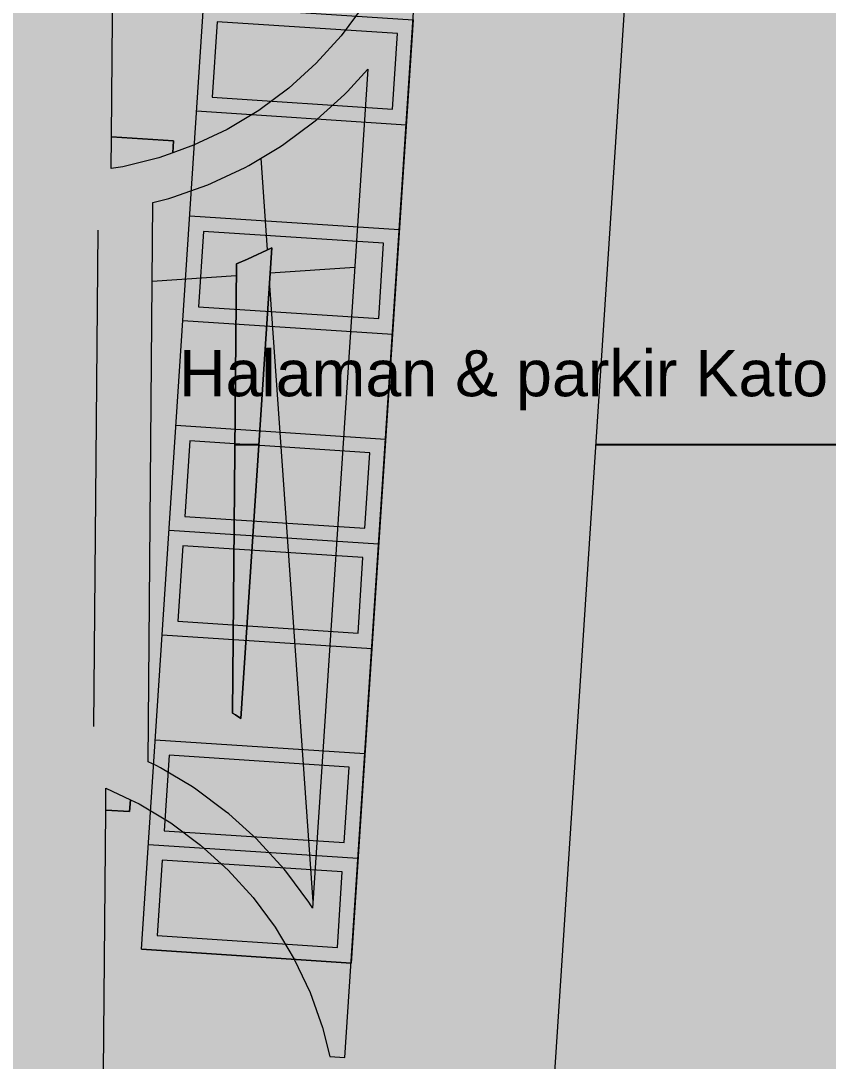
# Model space of a CAD drawing. Header units: metres. Extents: x 305909 to 307171, y 9156037 to 9156671.
# Drawn here: x 306875.17 to 306894.39, y 9156240.83 to 9156265.6 of the extents above; entities that cross this region are included whole.
import ezdxf
from ezdxf.enums import TextEntityAlignment as Align

# ---------------------------------------------------------------- set-up
doc = ezdxf.new("R2010")
doc.units = ezdxf.units.M
for name, color, linetype, lineweight, true_color in [('A-ALUR_KATO', 7, 'Continuous', 50, 0x0096a0), ('D-KENDARAAN', 7, 'Continuous', 9, 0xe6e6e6), ('D-PARKIR_MARKA', 7, 'Continuous', 9, 0xffffff), ('J-BADAN_KOLEKTOR', 7, 'Continuous', 13, 0x6e6e6e), ('J-MARKA_TEPI', 7, 'Continuous', 13, 0xffffff), ('J-PERKERASAN_JALAN', 7, 'Continuous', 9, 0x989896), ('P-TROTOAR_AYANI', 7, 'Continuous', 9, 0xd6c8b2), ('T-LABEL_ELEMEN', 7, 'Continuous', 0, 0x141414), ('V-JALUR_HIJAU_AYANI', 7, 'Continuous', 0, 0x96cd78)]:
    doc.layers.add(name, color=color, linetype=linetype, lineweight=lineweight, true_color=true_color)
for name, color, linetype in [('D-HALAMAN_KATO', 7, 'Continuous'), ('D-JALAN_KATO', 7, 'Continuous'), ('D-PARKIR_MOBIL', 7, 'Continuous'), ('G-PERKERASAN', 7, 'Continuous')]:
    doc.layers.add(name, color=color, linetype=linetype)
doc.styles.add('ARIAL', font='arial.ttf')
doc.styles.add('ARIALB', font='arialbd.ttf')

# ---------------------------------------------------------------- blocks, each defined once
blk = doc.blocks.new('MOBIL')
h = blk.add_hatch(color=0)
h.dxf.hatch_style = 1
h.paths.add_polyline_path([(-0.9, -2.15), (0.9, -2.15), (0.9, 2.15), (-0.9, 2.15)])
at = {"true_color": 0x2d3746}
h = blk.add_hatch(color=159, dxfattribs=at)
h.dxf.hatch_style = 1
h.paths.add_polyline_path([(-0.75, 0.55), (0.75, 0.55), (0.65, 1.35), (-0.65, 1.35)])
h = blk.add_hatch(color=159, dxfattribs=at)
h.dxf.hatch_style = 1
h.paths.add_polyline_path([(-0.72, -1.2), (0.72, -1.2), (0.62, -1.75), (-0.62, -1.75)])
at = {"color": 250, "lineweight": 9}
blk.add_lwpolyline([(-0.9, -2.15), (0.9, -2.15), (0.9, 2.15), (-0.9, 2.15)], close=True, dxfattribs=at)

msp = doc.modelspace()

# ---------------------------------------------------------------- hatches: boundary and pattern name
at = {"layer": 'A-ALUR_KATO', "true_color": 0x0096a0}
h = msp.add_hatch(color=134, dxfattribs=at)
h.dxf.hatch_style = 1
h.paths.add_polyline_path([(306887.345, 9156270.694), (306887.394, 9156270.688), (306887.442, 9156270.678), (306887.488, 9156270.663), (306887.533, 9156270.643), (306887.576, 9156270.619), (306887.617, 9156270.591), (306887.654, 9156270.56), (306887.688, 9156270.524), (306887.719, 9156270.486), (306887.745, 9156270.445), (306887.768, 9156270.401), (306887.786, 9156270.355), (306887.799, 9156270.308), (306887.808, 9156270.26), (306887.812, 9156270.211), (306887.811, 9156270.162), (306887.483, 9156265.173), (306886.041, 9156243.22), (306885.713, 9156238.231), (306885.708, 9156238.182), (306885.697, 9156238.134), (306885.682, 9156238.087), (306885.663, 9156238.042), (306885.639, 9156237.999), (306885.611, 9156237.959), (306885.579, 9156237.922), (306885.544, 9156237.888), (306885.506, 9156237.857), (306885.464, 9156237.83), (306885.421, 9156237.808), (306885.375, 9156237.79), (306885.328, 9156237.777), (306885.28, 9156237.768), (306885.231, 9156237.764), (306885.182, 9156237.765), (306872.21, 9156238.617), (306872.275, 9156239.615), (306884.748, 9156238.795), (306885.043, 9156243.286), (306886.486, 9156265.238), (306886.781, 9156269.728), (306874.307, 9156270.548), (306874.373, 9156271.546), (306887.345, 9156270.694)])
h = msp.add_hatch(color=134, dxfattribs=at)
h.dxf.hatch_style = 1
h.paths.add_polyline_path([(306886.329, 9156255.227), (306885.178, 9156258.309), (306887.873, 9156258.132)])
h = msp.add_hatch(color=134, dxfattribs=at)
h.dxf.hatch_style = 1
h.paths.add_polyline_path([(306885.411, 9156241.257), (306884.261, 9156244.339), (306886.955, 9156244.162)])
at = {"layer": 'D-HALAMAN_KATO', "true_color": 0xceccc7}
h = msp.add_hatch(color=9, dxfattribs=at)
h.dxf.hatch_style = 1
h.paths.add_polyline_path([(306928.026, 9156269.223), (306928.026, 9156269.222), (306928.026, 9156269.221), (306928.026, 9156269.22), (306928.027, 9156269.22), (306928.027, 9156269.219), (306928.027, 9156269.218), (306928.028, 9156269.217), (306928.029, 9156269.216), (306928.029, 9156269.215), (306928.03, 9156269.215), (306928.031, 9156269.214), (306928.032, 9156269.214), (306928.033, 9156269.213), (306928.034, 9156269.213), (306928.035, 9156269.213), (306928.036, 9156269.213), (306949.899, 9156267.776), (306949.493, 9156261.587), (306935.321, 9156261.16), (306935.321, 9156261.16), (306935.234, 9156261.155), (306935.233, 9156261.155), (306935.06, 9156261.135), (306935.06, 9156261.135), (306934.974, 9156261.119), (306934.974, 9156261.119), (306932.507, 9156260.608), (306932.507, 9156260.608), (306932.41, 9156260.585), (306932.409, 9156260.585), (306932.243, 9156260.532), (306932.242, 9156260.532), (306932.104, 9156260.473), (306932.103, 9156260.473), (306931.972, 9156260.401), (306931.972, 9156260.4), (306931.848, 9156260.315), (306931.848, 9156260.315), (306931.734, 9156260.218), (306931.733, 9156260.217), (306931.612, 9156260.091), (306931.611, 9156260.091), (306931.548, 9156260.014), (306931.547, 9156260.014), (306930.091, 9156258.163), (306929.101, 9156258.118), (306923.728, 9156217.362), (306930.768, 9156216.991), (306930.212, 9156211.063), (306932.107, 9156210.999), (306932.262, 9156208.009), (306932.254, 9156207.472), (306932.173, 9156206.942), (306932.023, 9156206.427), (306931.886, 9156206.12), (306931, 9156206.074), (306931, 9156209.666), (306882.096, 9156208.056), (306881.637, 9156222), (306879.977, 9156222), (306879.993, 9156223.802), (306880.034, 9156228.582), (306893.739, 9156227.682), (306893.955, 9156230.972), (306892.807, 9156231.041), (306893.058, 9156235.243), (306887.555, 9156235.604), (306887.555, 9156235.604), (306889.981, 9156272.525), (306889.981, 9156272.526), (306889.981, 9156272.525), (306895.267, 9156272.177), (306895.872, 9156282.308), (306897.322, 9156282.221), (306897.417, 9156283.661), (306885.011, 9156284.476), (306884.987, 9156281.622), (306885.012, 9156284.616), (306890.937, 9156284.227), (306926.262, 9156281.906), (306926.137, 9156271.641), (306928.177, 9156271.524), (306928.026, 9156269.223)])
at = {"layer": 'D-HALAMAN_KATO', "true_color": 0xc2c0bb}
h = msp.add_hatch(dxfattribs=at)
h.set_pattern_fill('NET', color=9, scale=7)
h.paths.add_polyline_path([(306928.026, 9156269.223), (306928.026, 9156269.222), (306928.026, 9156269.221), (306928.026, 9156269.22), (306928.027, 9156269.22), (306928.027, 9156269.219), (306928.027, 9156269.218), (306928.028, 9156269.217), (306928.029, 9156269.216), (306928.029, 9156269.215), (306928.03, 9156269.215), (306928.031, 9156269.214), (306928.032, 9156269.214), (306928.033, 9156269.213), (306928.034, 9156269.213), (306928.035, 9156269.213), (306928.036, 9156269.213), (306949.899, 9156267.776), (306949.493, 9156261.587), (306935.321, 9156261.16), (306935.321, 9156261.16), (306935.234, 9156261.155), (306935.233, 9156261.155), (306935.06, 9156261.135), (306935.06, 9156261.135), (306934.974, 9156261.119), (306934.974, 9156261.119), (306932.507, 9156260.608), (306932.507, 9156260.608), (306932.41, 9156260.585), (306932.409, 9156260.585), (306932.243, 9156260.532), (306932.242, 9156260.532), (306932.104, 9156260.473), (306932.103, 9156260.473), (306931.972, 9156260.401), (306931.972, 9156260.4), (306931.848, 9156260.315), (306931.848, 9156260.315), (306931.734, 9156260.218), (306931.733, 9156260.217), (306931.612, 9156260.091), (306931.611, 9156260.091), (306931.548, 9156260.014), (306931.547, 9156260.014), (306930.091, 9156258.163), (306929.101, 9156258.118), (306923.728, 9156217.362), (306930.768, 9156216.991), (306930.212, 9156211.063), (306932.107, 9156210.999), (306932.262, 9156208.009), (306932.254, 9156207.472), (306932.173, 9156206.942), (306932.023, 9156206.427), (306931.886, 9156206.12), (306931, 9156206.074), (306931, 9156209.666), (306882.096, 9156208.056), (306881.637, 9156222), (306879.977, 9156222), (306879.993, 9156223.802), (306880.034, 9156228.582), (306893.739, 9156227.682), (306893.955, 9156230.972), (306892.807, 9156231.041), (306893.058, 9156235.243), (306887.555, 9156235.604), (306887.555, 9156235.604), (306889.981, 9156272.525), (306889.981, 9156272.526), (306889.981, 9156272.525), (306895.267, 9156272.177), (306895.872, 9156282.308), (306897.322, 9156282.221), (306897.417, 9156283.661), (306885.011, 9156284.476), (306884.987, 9156281.622), (306885.012, 9156284.616), (306890.937, 9156284.227), (306926.262, 9156281.906), (306926.137, 9156271.641), (306928.177, 9156271.524), (306928.026, 9156269.223)])
at = {"layer": 'D-HALAMAN_KATO', "true_color": 0xceccc7}
h = msp.add_hatch(color=9, dxfattribs=at)
h.dxf.hatch_style = 1
h.paths.add_polyline_path([(306881.143, 9156260.196), (306880.407, 9156248.99), (306880.282, 9156249.074), (306880.209, 9156249.117), (306880.3, 9156259.813), (306880.564, 9156259.922), (306881.143, 9156260.196)])
at = {"layer": 'D-HALAMAN_KATO', "true_color": 0xc2c0bb}
h = msp.add_hatch(dxfattribs=at)
h.set_pattern_fill('NET', color=9, scale=7)
h.paths.add_polyline_path([(306881.143, 9156260.196), (306880.407, 9156248.99), (306880.282, 9156249.074), (306880.209, 9156249.117), (306880.3, 9156259.813), (306880.564, 9156259.922), (306881.143, 9156260.196)])
at = {"layer": 'D-JALAN_KATO', "true_color": 0x686a70}
h = msp.add_hatch(color=251, dxfattribs=at)
h.dxf.hatch_style = 1
h.paths.add_polyline_path([(306877.477, 9156277.569), (306877.549, 9156277.069), (306877.671, 9156276.58), (306877.841, 9156276.105), (306878.059, 9156275.65), (306878.321, 9156275.219), (306878.625, 9156274.817), (306878.968, 9156274.447), (306879.347, 9156274.114), (306879.757, 9156273.821), (306880.195, 9156273.57), (306880.655, 9156273.365), (306881.135, 9156273.208), (306881.627, 9156273.099), (306882.128, 9156273.041), (306884.621, 9156272.877), (306889.971, 9156272.525), (306887.545, 9156235.605), (306882.556, 9156235.933), (306882.191, 9156235.957), (306882.188, 9156235.948), (306881.903, 9156235.953), (306881.426, 9156235.915), (306880.955, 9156235.833), (306880.494, 9156235.705), (306880.046, 9156235.534), (306879.618, 9156235.321), (306879.212, 9156235.068), (306878.831, 9156234.778), (306878.481, 9156234.452), (306878.163, 9156234.094), (306877.88, 9156233.708), (306877.636, 9156233.296), (306877.433, 9156232.863), (306877.271, 9156232.412), (306877.154, 9156231.949), (306877.081, 9156231.475), (306877.054, 9156230.998), (306877.052, 9156230.782), (306877.189, 9156246.808), (306877.756, 9156246.771), (306877.775, 9156247.053), (306877.982, 9156246.955), (306878.739, 9156246.501), (306879.449, 9156245.975), (306880.103, 9156245.381), (306880.696, 9156244.727), (306881.222, 9156244.018), (306881.676, 9156243.26), (306882.054, 9156242.462), (306882.352, 9156241.63), (306882.523, 9156240.946), (306882.884, 9156240.922), (306884.654, 9156267.864), (306884.289, 9156267.888), (306884.152, 9156267.504), (306883.774, 9156266.706), (306883.32, 9156265.948), (306882.794, 9156265.239), (306882.201, 9156264.585), (306881.547, 9156263.991), (306880.837, 9156263.465), (306880.08, 9156263.011), (306879.281, 9156262.634), (306878.787, 9156262.457), (306878.805, 9156262.736), (306877.326, 9156262.833), (306877.463, 9156278.859), (306877.564, 9156278.852), (306877.491, 9156278.377), (306877.464, 9156277.895), (306877.477, 9156277.569)])
at = {"layer": 'D-PARKIR_MOBIL', "true_color": 0x96989c}
h = msp.add_hatch(color=253, dxfattribs=at)
h.dxf.hatch_style = 1
h.paths.add_polyline_path([(306879.517, 9156265.947), (306884.506, 9156265.619), (306883.031, 9156243.167), (306878.042, 9156243.495), (306879.517, 9156265.947)])
at = {"layer": 'G-PERKERASAN', "true_color": 0xe0ded9}
h = msp.add_hatch(color=254, dxfattribs=at)
h.dxf.hatch_style = 1
h.paths.add_polyline_path([(306908.991, 9156199.224), (306871.946, 9156198.019), (306868.838, 9156144.144), (306843.973, 9156139.654), (306613.966, 9156113.407), (306520.721, 9156109.954), (306490.891, 9156113.339), (306490.891, 9156130.788), (306527.331, 9156127.935), (306527.76, 9156145.94), (306529.801, 9156231.677), (306512.264, 9156228.096), (306490.891, 9156230.233), (306490.891, 9156525.396), (306504.834, 9156523.084), (306572.178, 9156510.306), (306677.166, 9156490.276), (306781.809, 9156471.972), (306833.432, 9156467.309), (306884.355, 9156462.71), (306888.869, 9156462.302), (306908.991, 9156460.229), (306908.991, 9156405.135), (306880.738, 9156410.367), (306872.191, 9156289.958), (306880.063, 9156289.504), (306887.261, 9156399.075), (306908.991, 9156395.952), (306908.991, 9156283.201), (306908.991, 9156208.942), (306891.749, 9156208.374), (306886.184, 9156208.191), (306882.096, 9156208.056), (306881.637, 9156222), (306879.908, 9156222), (306879.787, 9156200), (306885.632, 9156200.303), (306885.601, 9156199.857), (306906.625, 9156201.392), (306908.7, 9156201.5), (306908.991, 9156201.535), (306908.991, 9156199.224)])
at = {"layer": 'J-BADAN_KOLEKTOR', "true_color": 0x54565a}
h = msp.add_hatch(color=251, dxfattribs=at)
h.dxf.hatch_style = 1
h.paths.add_polyline_path([(306889.931, 9156640), (306895.936, 9156640), (306895.475, 9156629.11), (306895.474, 9156629.085), (306895.474, 9156629.061), (306893.315, 9156557.748), (306893.149, 9156552.271), (306893.014, 9156547.717), (306892.993, 9156546.713), (306891.335, 9156465.673), (306891.237, 9156460.847), (306891.218, 9156460.566), (306890.645, 9156455.57), (306884.99, 9156406.251), (306884.352, 9156400.688), (306883.008, 9156380.059), (306877.639, 9156297.634), (306877.621, 9156297.351), (306877.32, 9156262.081), (306877.209, 9156249.122), (306877.194, 9156247.327), (306877.054, 9156230.998), (306876.993, 9156223.828), (306876.993, 9156223.827), (306876.813, 9156202.951), (306876.76, 9156196.862), (306876.753, 9156196.674), (306876.43, 9156192.144), (306875.837, 9156183.84), (306875.836, 9156183.815), (306875.834, 9156183.79), (306874.011, 9156152.681), (306874.01, 9156152.675), (306874.01, 9156152.669), (306873.9, 9156150.695), (306873.792, 9156148.75), (306873.788, 9156148.669), (306873.786, 9156148.588), (306873.743, 9156145.719), (306873.719, 9156144.136), (306873.718, 9156144.098), (306873.716, 9156144.044), (306873.716, 9156144.024), (306873.714, 9156143.986), (306873.657, 9156142.889), (306873.495, 9156139.805), (306873.492, 9156139.752), (306873.491, 9156139.7), (306873.213, 9156129.068), (306873.057, 9156123.08), (306872.863, 9156115.623), (306872.83, 9156115.253), (306872.163, 9156110.834), (306864.194, 9156058.08), (306864.167, 9156057.904), (306864.156, 9156057.726), (306863.079, 9156040), (306857.068, 9156040), (306857.115, 9156040.772), (306857.836, 9156052.639), (306858.186, 9156058.401), (306858.215, 9156058.667), (306858.909, 9156063.262), (306864.38, 9156099.484), (306866.833, 9156115.72), (306866.87, 9156115.965), (306866.876, 9156116.213), (306866.922, 9156117.98), (306867.495, 9156139.935), (306867.495, 9156139.962), (306867.497, 9156140.001), (306867.498, 9156140.014), (306867.499, 9156140.041), (306867.717, 9156144.189), (306867.72, 9156144.264), (306867.722, 9156144.338), (306867.781, 9156148.295), (306867.789, 9156148.8), (306867.79, 9156148.84), (306867.793, 9156148.916), (306867.793, 9156148.921), (306867.795, 9156148.961), (306867.862, 9156150.175), (306868.019, 9156153.006), (306869.543, 9156179.003), (306869.847, 9156184.185), (306869.849, 9156184.223), (306870.257, 9156189.937), (306870.599, 9156194.727), (306870.753, 9156196.882), (306870.761, 9156197.007), (306870.763, 9156197.132), (306870.863, 9156208.724), (306870.993, 9156223.879), (306870.993, 9156223.879), (306871.049, 9156230.433), (306871.196, 9156247.647), (306871.329, 9156263.171), (306871.446, 9156276.873), (306871.551, 9156289.206), (306871.622, 9156297.487), (306871.628, 9156297.656), (306871.981, 9156303.077), (306872.914, 9156317.396), (306878.368, 9156401.127), (306878.372, 9156401.176), (306878.38, 9156401.273), (306878.385, 9156401.322), (306880.543, 9156420.136), (306884.601, 9156455.528), (306885.241, 9156461.11), (306885.363, 9156467.081), (306887.015, 9156547.847), (306887.016, 9156547.874), (306887.152, 9156552.449), (306887.152, 9156552.45), (306889.305, 9156623.574), (306889.305, 9156623.574), (306889.478, 9156629.285), (306889.479, 9156629.321), (306889.699, 9156634.526), (306889.931, 9156640)])
at = {"layer": 'J-PERKERASAN_JALAN', "true_color": 0xa8a8a6}
h = msp.add_hatch(color=253, dxfattribs=at)
h.dxf.hatch_style = 1
h.paths.add_polyline_path([(306877.593, 9156262.122), (306877.32, 9156262.081), (306877.326, 9156262.833), (306878.805, 9156262.736), (306878.787, 9156262.457), (306878.45, 9156262.336), (306877.593, 9156262.122)])
h = msp.add_hatch(color=253, dxfattribs=at)
h.dxf.hatch_style = 1
h.paths.add_polyline_path([(306877.775, 9156247.053), (306877.756, 9156246.771), (306877.189, 9156246.808), (306877.194, 9156247.327), (306877.775, 9156247.053)])
at = {"layer": 'P-TROTOAR_AYANI', "true_color": 0xd8d0c2}
h = msp.add_hatch(color=254, dxfattribs=at)
h.dxf.hatch_style = 1
h.paths.add_polyline_path([(306880.527, 9156262.118), (306880.594, 9156262.154), (306881.351, 9156262.608), (306881.433, 9156262.662), (306882.142, 9156263.188), (306882.218, 9156263.251), (306882.873, 9156263.844), (306882.942, 9156263.913), (306883.427, 9156264.448), (306882.115, 9156244.474), (306882.08, 9156244.532), (306882.026, 9156244.613), (306881.499, 9156245.323), (306881.437, 9156245.399), (306880.844, 9156246.053), (306880.775, 9156246.122), (306880.527, 9156246.346), (306880.527, 9156250.818), (306881.143, 9156260.196), (306880.564, 9156259.922), (306880.527, 9156259.907), (306880.527, 9156262.118)])
at = {"layer": 'P-TROTOAR_AYANI', "true_color": 0xc4bcae}
h = msp.add_hatch(dxfattribs=at)
h.set_pattern_fill('NET', color=9, scale=6, angle=4)
h.paths.add_polyline_path([(306880.527, 9156262.118), (306880.594, 9156262.154), (306881.351, 9156262.608), (306881.433, 9156262.662), (306882.142, 9156263.188), (306882.218, 9156263.251), (306882.873, 9156263.844), (306882.942, 9156263.913), (306883.427, 9156264.448), (306882.115, 9156244.474), (306882.08, 9156244.532), (306882.026, 9156244.613), (306881.499, 9156245.323), (306881.437, 9156245.399), (306880.844, 9156246.053), (306880.775, 9156246.122), (306880.527, 9156246.346), (306880.527, 9156250.818), (306881.143, 9156260.196), (306880.564, 9156259.922), (306880.527, 9156259.907), (306880.527, 9156262.118)])
at = {"layer": 'P-TROTOAR_AYANI', "true_color": 0xd8d0c2}
h = msp.add_hatch(color=254, dxfattribs=at)
h.dxf.hatch_style = 1
h.paths.add_polyline_path([(306879.618, 9156261.692), (306879.709, 9156261.73), (306880.507, 9156262.107), (306880.527, 9156262.118), (306880.527, 9156259.907), (306880.3, 9156259.813), (306880.209, 9156249.117), (306880.282, 9156249.074), (306880.407, 9156248.99), (306880.527, 9156250.818), (306880.527, 9156246.346), (306880.12, 9156246.715), (306880.044, 9156246.778), (306879.335, 9156247.304), (306879.253, 9156247.358), (306878.496, 9156247.812), (306878.409, 9156247.859), (306878.199, 9156247.958), (306878.313, 9156261.271), (306878.693, 9156261.366), (306878.786, 9156261.395), (306879.618, 9156261.692)])
at = {"layer": 'P-TROTOAR_AYANI', "true_color": 0xc4bcae}
h = msp.add_hatch(dxfattribs=at)
h.set_pattern_fill('NET', color=9, scale=6, angle=4)
h.paths.add_polyline_path([(306879.618, 9156261.692), (306879.709, 9156261.73), (306880.507, 9156262.107), (306880.527, 9156262.118), (306880.527, 9156259.907), (306880.3, 9156259.813), (306880.209, 9156249.117), (306880.282, 9156249.074), (306880.407, 9156248.99), (306880.527, 9156250.818), (306880.527, 9156246.346), (306880.12, 9156246.715), (306880.044, 9156246.778), (306879.335, 9156247.304), (306879.253, 9156247.358), (306878.496, 9156247.812), (306878.409, 9156247.859), (306878.199, 9156247.958), (306878.313, 9156261.271), (306878.693, 9156261.366), (306878.786, 9156261.395), (306879.618, 9156261.692)])
at = {"layer": 'V-JALUR_HIJAU_AYANI', "true_color": 0x8abe64}
h = msp.add_hatch(color=83, dxfattribs=at)
h.dxf.hatch_style = 1
h.paths.add_polyline_path([(306883.774, 9156266.706), (306884.152, 9156267.504), (306884.289, 9156267.888), (306884.654, 9156267.864), (306882.884, 9156240.922), (306882.523, 9156240.946), (306882.352, 9156241.63), (306882.054, 9156242.462), (306881.676, 9156243.26), (306881.222, 9156244.018), (306880.899, 9156244.454), (306880.899, 9156245.993), (306881.437, 9156245.399), (306881.499, 9156245.323), (306882.026, 9156244.613), (306882.08, 9156244.532), (306882.115, 9156244.474), (306883.427, 9156264.448), (306882.942, 9156263.913), (306882.873, 9156263.844), (306882.218, 9156263.251), (306882.142, 9156263.188), (306881.433, 9156262.662), (306881.351, 9156262.608), (306880.899, 9156262.336), (306880.899, 9156263.511), (306881.547, 9156263.991), (306882.201, 9156264.585), (306882.794, 9156265.239), (306883.32, 9156265.948), (306883.774, 9156266.706)])
h = msp.add_hatch(color=83, dxfattribs=at)
h.dxf.hatch_style = 1
h.paths.add_polyline_path([(306880.899, 9156244.454), (306880.696, 9156244.727), (306880.103, 9156245.381), (306879.449, 9156245.975), (306878.739, 9156246.501), (306877.982, 9156246.955), (306877.194, 9156247.327), (306877.32, 9156262.081), (306877.593, 9156262.122), (306878.45, 9156262.336), (306879.281, 9156262.634), (306880.08, 9156263.011), (306880.837, 9156263.465), (306880.899, 9156263.511), (306880.899, 9156262.336), (306880.594, 9156262.154), (306880.507, 9156262.107), (306879.709, 9156261.73), (306879.618, 9156261.692), (306878.786, 9156261.395), (306878.693, 9156261.366), (306878.313, 9156261.271), (306878.199, 9156247.958), (306878.409, 9156247.859), (306878.496, 9156247.812), (306879.253, 9156247.358), (306879.335, 9156247.304), (306880.044, 9156246.778), (306880.12, 9156246.715), (306880.775, 9156246.122), (306880.844, 9156246.053), (306880.899, 9156245.993), (306880.899, 9156244.454)])

# ---------------------------------------------------------------- linework, layer by layer
at = {"layer": 'D-HALAMAN_KATO', "color": 253, "lineweight": 9, "true_color": 0xa09f9b}
msp.add_lwpolyline([(306879.993, 9156223.802), (306880.034, 9156228.582), (306893.739, 9156227.682), (306893.955, 9156230.972), (306892.807, 9156231.041), (306893.058, 9156235.243), (306887.555, 9156235.604), (306887.555, 9156235.604), (306889.981, 9156272.525)], dxfattribs=at)
msp.add_lwpolyline([(306881.143, 9156260.196), (306880.407, 9156248.99), (306880.282, 9156249.074), (306880.209, 9156249.117), (306880.3, 9156259.813), (306880.564, 9156259.922), (306881.143, 9156260.196)], close=True, dxfattribs=at)
at = {"layer": 'D-JALAN_KATO', "color": 149, "lineweight": 13, "true_color": 0x46464a}
for points in [[(306883.32, 9156265.948), (306882.794, 9156265.239), (306882.201, 9156264.585), (306881.547, 9156263.991), (306880.837, 9156263.465), (306880.08, 9156263.011), (306879.281, 9156262.634), (306878.787, 9156262.457), (306878.805, 9156262.736), (306877.326, 9156262.833), (306877.463, 9156278.859)], [(306889.971, 9156272.525), (306887.545, 9156235.605)], [(306877.052, 9156230.782), (306877.189, 9156246.808), (306877.756, 9156246.771), (306877.775, 9156247.053), (306877.982, 9156246.955), (306878.739, 9156246.501), (306879.449, 9156245.975), (306880.103, 9156245.381), (306880.696, 9156244.727), (306881.222, 9156244.018), (306881.676, 9156243.26), (306882.054, 9156242.462), (306882.352, 9156241.63), (306882.523, 9156240.946), (306882.884, 9156240.922), (306884.654, 9156267.864)]]:
    msp.add_lwpolyline(points, dxfattribs=at)
at = {"layer": 'D-PARKIR_MARKA', "color": 7, "true_color": 0xffffff}
for points in [[(306879.353, 9156263.452), (306884.342, 9156263.124)], [(306879.189, 9156260.957), (306884.178, 9156260.63)], [(306879.025, 9156258.463), (306884.015, 9156258.135)], [(306878.861, 9156255.968), (306883.851, 9156255.64)], [(306878.698, 9156253.473), (306883.687, 9156253.146)], [(306878.534, 9156250.979), (306883.523, 9156250.651)], [(306878.37, 9156248.484), (306883.359, 9156248.156)], [(306878.206, 9156245.99), (306883.195, 9156245.662)], [(306878.042, 9156243.495), (306883.031, 9156243.167)]]:
    msp.add_lwpolyline(points, dxfattribs=at)
at = {"layer": 'D-PARKIR_MOBIL', "color": 8, "lineweight": 9, "true_color": 0x757679}
msp.add_lwpolyline([(306879.517, 9156265.947), (306884.506, 9156265.619), (306883.031, 9156243.167), (306878.042, 9156243.495), (306879.517, 9156265.947)], close=True, dxfattribs=at)
at = {"layer": 'J-MARKA_TEPI'}
msp.add_lwpolyline([(306876.906, 9156248.798), (306877.007, 9156260.615)], dxfattribs=at)
at = {"layer": 'J-PERKERASAN_JALAN', "color": 8, "lineweight": 13, "true_color": 0x787876}
for points in [[(306877.593, 9156262.122), (306877.32, 9156262.081), (306877.326, 9156262.833), (306878.805, 9156262.736), (306878.787, 9156262.457), (306878.45, 9156262.336), (306877.593, 9156262.122)], [(306877.775, 9156247.053), (306877.756, 9156246.771), (306877.189, 9156246.808), (306877.194, 9156247.327), (306877.775, 9156247.053)]]:
    msp.add_lwpolyline(points, close=True, dxfattribs=at)
at = {"layer": 'P-TROTOAR_AYANI', "color": 252, "lineweight": 9, "true_color": 0xa09688}
for points in [[(306879.618, 9156261.692), (306879.709, 9156261.73), (306880.507, 9156262.107), (306880.594, 9156262.154), (306881.351, 9156262.608), (306881.433, 9156262.662), (306882.142, 9156263.188), (306882.218, 9156263.251), (306882.873, 9156263.844), (306882.942, 9156263.913), (306883.427, 9156264.448), (306882.115, 9156244.474), (306882.08, 9156244.532), (306882.026, 9156244.613), (306881.499, 9156245.323), (306881.437, 9156245.399), (306880.844, 9156246.053), (306880.775, 9156246.122), (306880.12, 9156246.715), (306880.044, 9156246.778), (306879.335, 9156247.304), (306879.253, 9156247.358), (306878.496, 9156247.812), (306878.409, 9156247.859), (306878.199, 9156247.958), (306878.313, 9156261.271), (306878.693, 9156261.366), (306878.786, 9156261.395), (306879.618, 9156261.692)], [(306881.143, 9156260.196), (306880.564, 9156259.922), (306880.3, 9156259.813), (306880.209, 9156249.117), (306880.282, 9156249.074), (306880.407, 9156248.99), (306881.143, 9156260.196)]]:
    msp.add_lwpolyline(points, close=True, dxfattribs=at)

# ---------------------------------------------------------------- block references
at = {"layer": 'D-KENDARAAN', "color": 252, "true_color": 0x969696, "rotation": 266.241042003081}
msp.add_blockref('MOBIL', (306881.93, 9156264.535), dxfattribs=at)
at = {"layer": 'D-KENDARAAN', "color": 254, "true_color": 0xe6e6e6, "rotation": 266.241042003081}
for p in [(306881.602, 9156259.546), (306880.618, 9156244.578)]:
    msp.add_blockref('MOBIL', p, dxfattribs=at)
at = {"layer": 'D-KENDARAAN', "color": 250, "true_color": 0x282828, "rotation": 266.241042003081}
msp.add_blockref('MOBIL', (306881.274, 9156254.557), dxfattribs=at)
at = {"layer": 'D-KENDARAAN', "color": 165, "true_color": 0x3c5aa0, "rotation": 266.241042003081}
msp.add_blockref('MOBIL', (306881.11, 9156252.062), dxfattribs=at)
at = {"layer": 'D-KENDARAAN', "color": 22, "true_color": 0xc82828, "rotation": 266.241042003081}
msp.add_blockref('MOBIL', (306880.782, 9156247.073), dxfattribs=at)

# ---------------------------------------------------------------- texts
at = {"layer": 'T-LABEL_ELEMEN', "style": 'ARIAL'}
msp.add_text('Halaman & parkir Kato', height=1.1, dxfattribs=at).set_placement((306886.66, 9156257.209), align=Align.MIDDLE_CENTER)
at = {"layer": 'T-LABEL_ELEMEN', "color": 250, "true_color": 0x282828, "insert": (306910.608, 9156255.636), "char_height": 1.6, "attachment_point": 5, "style": 'ARIALB', "bg_fill": 1, "box_fill_scale": 1.25, "bg_fill_color": 7, "bg_fill_true_color": 16777215, "bg_fill_transparency": 0}
msp.add_mtext('KATO (supermarket eksisting)', dxfattribs=at)

doc.saveas('drawing.dxf')
